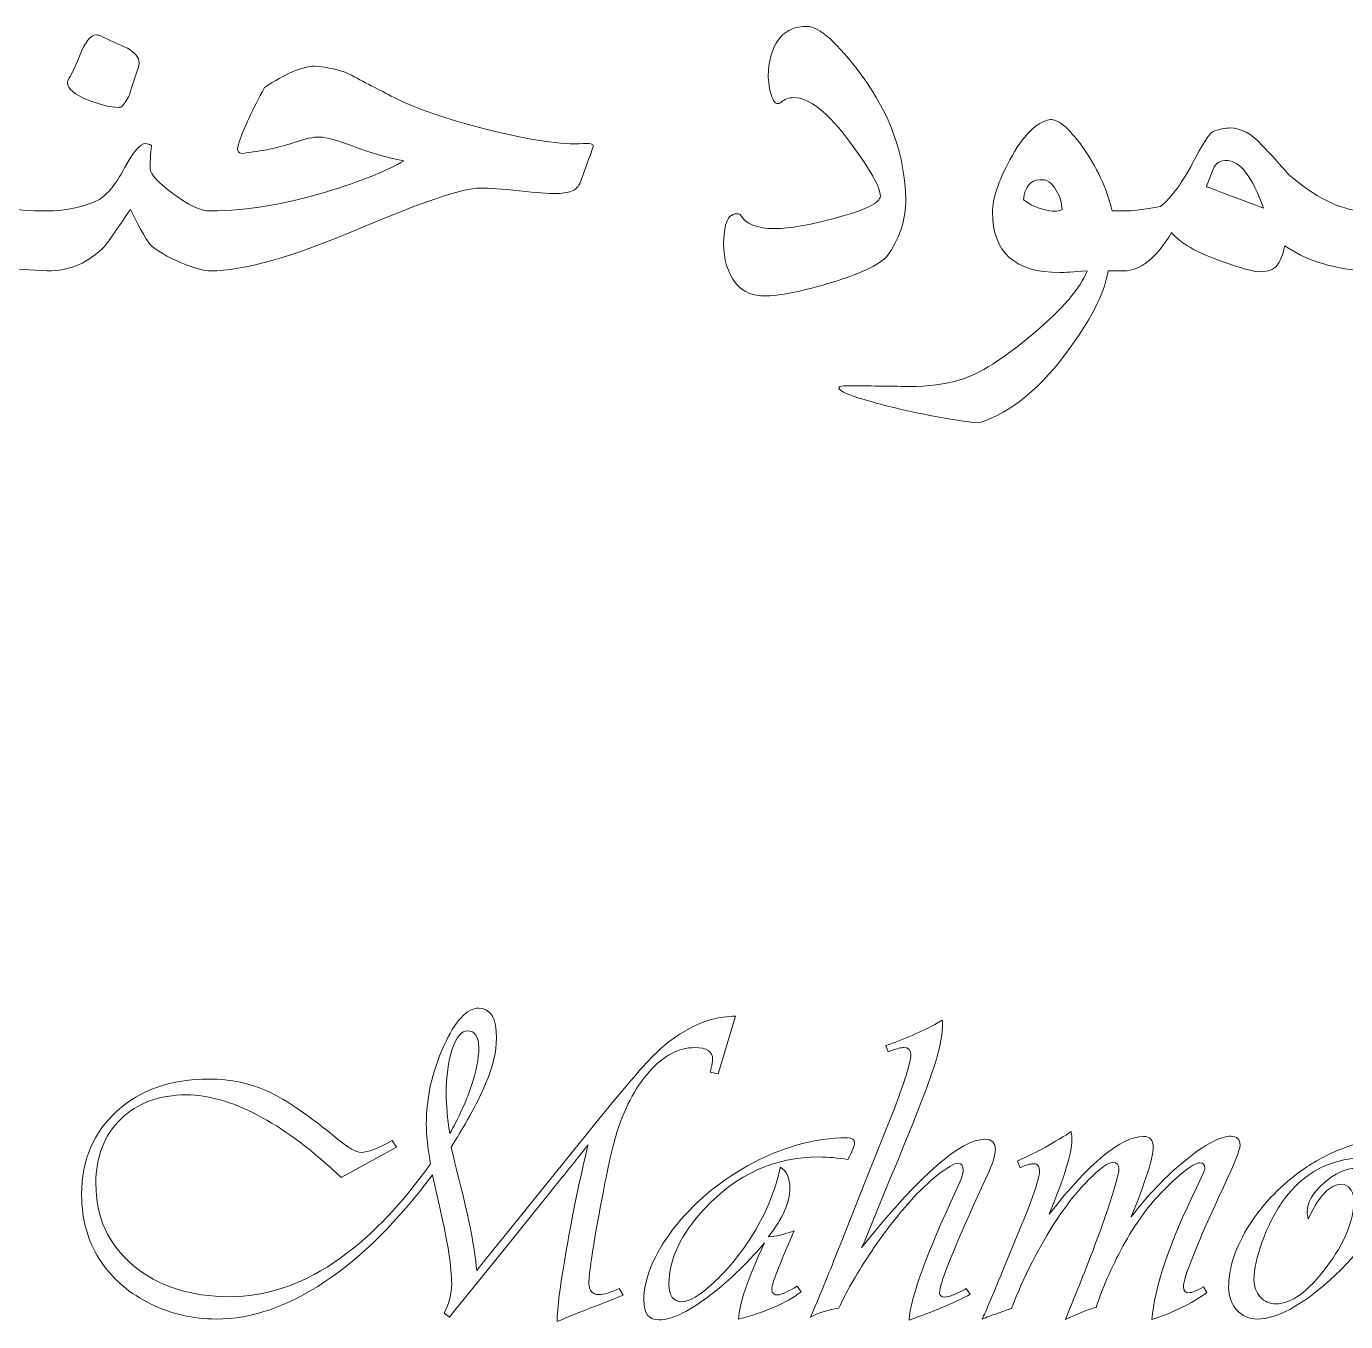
# Model space of a CAD drawing. Extents: x 752 to 1087, y 357 to 811.
# Drawn here: x 908.4194 to 908.6648, y 378.9398 to 379.1807 of the extents above; entities that cross this region are included whole.
import ezdxf

# ---------------------------------------------------------------- set-up
doc = ezdxf.new("R2010")
doc.units = 0
doc.header["$MEASUREMENT"] = 0
doc.layers.get('0').update_dxf_attribs({"linetype": 'CONTINUOUS', "lineweight": 30})
doc.layers.add('Dim', color=142, linetype='CONTINUOUS', lineweight=0)
doc.layers.add('UG-Khartosha', color=11, linetype='CONTINUOUS', lineweight=20)

# ---------------------------------------------------------------- blocks, each defined once
blk = doc.blocks.new('fghty')
at = {"layer": 'UG-Khartosha'}
for points, knots in [([(-277.2777, -80.8517), (-277.2741, -80.8436), (-277.2704, -80.8395), (-277.2666, -80.8395), (-277.2666, -80.8395), (-277.2653, -80.8395), (-277.264, -80.8398), (-277.2626, -80.8404)], [0.5833333, 0.5833333, 0.5833333, 0.5833333, 0.6666667, 0.6666667, 0.6666667, 0.6666667, 0.75, 0.75, 0.75, 0.75]), ([(-276.7414, -80.8663), (-276.739, -80.844), (-276.729, -80.8328), (-276.7115, -80.8328), (-276.7115, -80.8328), (-276.7019, -80.8328), (-276.6877, -80.8454), (-276.6688, -80.8709)], [0.8421053, 0.8421053, 0.8421053, 0.8421053, 0.8947368, 0.8947368, 0.8947368, 0.8947369, 0.9473684, 0.9473684, 0.9473684, 0.9473684]), ([(-277.2421, -80.8499), (-277.236, -80.8533), (-277.233, -80.8571), (-277.233, -80.8612), (-277.233, -80.8612), (-277.233, -80.8622), (-277.2332, -80.8633), (-277.2336, -80.8647)], [0.8333333, 0.8333333, 0.8333333, 0.8333333, 0.9166667, 0.9166667, 0.9166667, 0.9166667, 1, 1, 1, 1]), ([(-277.2726, -80.8904), (-277.2835, -80.886), (-277.289, -80.8815), (-277.289, -80.8769), (-277.289, -80.8769), (-277.289, -80.8755), (-277.2884, -80.874), (-277.2872, -80.8724)], [0.3333333, 0.3333333, 0.3333333, 0.3333333, 0.4166667, 0.4166667, 0.4166667, 0.4166667, 0.5, 0.5, 0.5, 0.5]), ([(-277.2468, -80.8955), (-277.2474, -80.8959), (-277.2483, -80.896), (-277.2494, -80.896), (-277.2494, -80.896), (-277.2554, -80.896), (-277.2631, -80.8941), (-277.2726, -80.8904)], [0.1666667, 0.1666667, 0.1666667, 0.1666667, 0.25, 0.25, 0.25, 0.25, 0.3333333, 0.3333333, 0.3333333, 0.3333333]), ([(-276.7321, -80.8924), (-276.7328, -80.893), (-276.7335, -80.8931), (-276.7341, -80.8931), (-276.7341, -80.8931), (-276.7366, -80.8931), (-276.7385, -80.89), (-276.7401, -80.8836)], [0.6842105, 0.6842105, 0.6842105, 0.6842105, 0.7368421, 0.7368421, 0.7368421, 0.7368421, 0.7894737, 0.7894737, 0.7894737, 0.7894737]), ([(-276.6776, -80.9234), (-276.6949, -80.9001), (-276.7096, -80.8884), (-276.7216, -80.8884), (-276.7216, -80.8884), (-276.7256, -80.8884), (-276.7291, -80.8897), (-276.7321, -80.8924)], [0.5789474, 0.5789474, 0.5789474, 0.5789474, 0.6315789, 0.6315789, 0.6315789, 0.631579, 0.6842105, 0.6842105, 0.6842105, 0.6842105]), ([(-276.3947, -80.915), (-276.3895, -80.9131), (-276.385, -80.9121), (-276.3809, -80.9121), (-276.3809, -80.9121), (-276.3724, -80.9121), (-276.3642, -80.9165), (-276.3563, -80.9252)], [0.6666667, 0.6666667, 0.6666667, 0.6666667, 0.7333333, 0.7333333, 0.7333333, 0.7333333, 0.8, 0.8, 0.8, 0.8]), ([(-277.2443, -80.9432), (-277.2376, -80.9306), (-277.2321, -80.9243), (-277.2279, -80.9243), (-277.2279, -80.9243), (-277.2266, -80.9243), (-277.2251, -80.9248), (-277.2234, -80.9257)], [0.5333333, 0.5333333, 0.5333333, 0.5333333, 0.6, 0.6, 0.6, 0.6, 0.6666667, 0.6666667, 0.6666667, 0.6666667]), ([(-276.6884, -80.9822), (-276.6655, -80.9762), (-276.6541, -80.9705), (-276.6541, -80.9653), (-276.6541, -80.9653), (-276.6541, -80.9585), (-276.6619, -80.9446), (-276.6776, -80.9234)], [0.4736842, 0.4736842, 0.4736842, 0.4736842, 0.5263158, 0.5263158, 0.5263158, 0.5263158, 0.5789474, 0.5789474, 0.5789474, 0.5789474]), ([(-276.4925, -81.0237), (-276.5033, -81.0245), (-276.5104, -81.0249), (-276.514, -81.0249), (-276.514, -81.0249), (-276.549, -81.0249), (-276.5665, -81.0093), (-276.5665, -80.9779), (-276.5665, -80.9779), (-276.5665, -80.9674), (-276.562, -80.9537), (-276.5529, -80.937)], [0.5555556, 0.5555556, 0.5555556, 0.5555556, 0.6111111, 0.6111111, 0.6111111, 0.6111111, 0.6666667, 0.6666667, 0.6666667, 0.6666667, 0.7222222, 0.7222222, 0.7222222, 0.7222222]), ([(-276.936, -80.9612), (-276.9494, -80.9597), (-276.9597, -80.959), (-276.9668, -80.959), (-276.9668, -80.959), (-276.9798, -80.959), (-277.0118, -80.9698), (-277.0627, -80.9914)], [0.16, 0.16, 0.16, 0.16, 0.2, 0.2, 0.2, 0.20000001, 0.24, 0.24, 0.24, 0.24]), ([(-276.8952, -80.9614), (-276.8985, -80.9627), (-276.9029, -80.9633), (-276.9084, -80.9633), (-276.9084, -80.9633), (-276.9133, -80.9633), (-276.9224, -80.9626), (-276.936, -80.9612)], [0.08, 0.08, 0.08, 0.08, 0.12, 0.12, 0.12, 0.12000001, 0.16, 0.16, 0.16, 0.16]), ([(-276.7751, -80.9879), (-276.7733, -80.982), (-276.7704, -80.9791), (-276.7663, -80.9791), (-276.7663, -80.9791), (-276.7653, -80.9791), (-276.7645, -80.9793), (-276.7635, -80.9797)], [0.2631579, 0.2631579, 0.2631579, 0.2631579, 0.3157895, 0.3157895, 0.3157895, 0.3157895, 0.3684211, 0.3684211, 0.3684211, 0.3684211]), ([(-276.7635, -80.9797), (-276.7595, -80.987), (-276.7505, -80.9907), (-276.7364, -80.9907), (-276.7364, -80.9907), (-276.725, -80.9907), (-276.709, -80.9879), (-276.6884, -80.9822)], [0.3684211, 0.3684211, 0.3684211, 0.3684211, 0.4210526, 0.4210526, 0.4210526, 0.4210526, 0.4736842, 0.4736842, 0.4736842, 0.4736842]), ([(-276.6925, -81.0328), (-276.7156, -81.0398), (-276.733, -81.0432), (-276.7451, -81.0432), (-276.7451, -81.0432), (-276.7581, -81.0432), (-276.7674, -81.0366), (-276.7728, -81.0232)], [0.1052632, 0.1052632, 0.1052632, 0.1052632, 0.1578947, 0.1578947, 0.1578947, 0.1578947, 0.2105263, 0.2105263, 0.2105263, 0.2105263]), ([(-276.3441, -81.0192), (-276.3467, -81.0226), (-276.3512, -81.0243), (-276.3576, -81.0243), (-276.3576, -81.0243), (-276.3625, -81.0243), (-276.3727, -81.0216), (-276.3879, -81.0161)], [0.1333333, 0.1333333, 0.1333333, 0.1333333, 0.2, 0.2, 0.2, 0.2, 0.2666667, 0.2666667, 0.2666667, 0.2666667]), ([(-276.6484, -81.1292), (-276.6739, -81.1227), (-276.6866, -81.1181), (-276.6866, -81.115), (-276.6866, -81.115), (-276.6866, -81.1139), (-276.6841, -81.1134), (-276.679, -81.1134)], [0.2222222, 0.2222222, 0.2222222, 0.2222222, 0.2777778, 0.2777778, 0.2777778, 0.2777778, 0.3333333, 0.3333333, 0.3333333, 0.3333333]), ([(-276.7673, -81.6056), (-276.7673, -81.6056), (-276.7808, -81.6505), (-276.7808, -81.6505), (-276.7808, -81.6505), (-276.7808, -81.6505), (-276.7871, -81.6494), (-276.7871, -81.6494), (-276.7871, -81.6494), (-276.7871, -81.6494), (-276.7863, -81.6462), (-276.7863, -81.6462), (-276.7863, -81.6462), (-276.7855, -81.6434), (-276.7851, -81.641), (-276.7851, -81.639), (-276.7851, -81.639), (-276.7851, -81.6331), (-276.7898, -81.6301), (-276.7993, -81.6301), (-276.7993, -81.6301), (-276.8117, -81.6301), (-276.8235, -81.6364), (-276.8347, -81.6491), (-276.8347, -81.6491), (-276.8459, -81.6617), (-276.8546, -81.6784), (-276.8607, -81.6993), (-276.8607, -81.6993), (-276.8642, -81.7112), (-276.8686, -81.7315), (-276.8738, -81.7602), (-276.8738, -81.7602), (-276.8791, -81.7889), (-276.8817, -81.8069), (-276.8817, -81.8142), (-276.8817, -81.8142), (-276.8817, -81.82), (-276.8791, -81.8229), (-276.8738, -81.8229), (-276.8738, -81.8229), (-276.8702, -81.8229), (-276.8649, -81.8213), (-276.858, -81.8181), (-276.858, -81.8181), (-276.858, -81.8181), (-276.8549, -81.8234), (-276.8549, -81.8234), (-276.8549, -81.8234), (-276.8599, -81.8254), (-276.8687, -81.8289), (-276.8812, -81.8336), (-276.8812, -81.8336), (-276.8907, -81.8373), (-276.8992, -81.8408), (-276.9065, -81.844), (-276.9065, -81.844), (-276.9065, -81.8338), (-276.904, -81.8148), (-276.8992, -81.7871), (-276.8992, -81.7871), (-276.8943, -81.7594), (-276.8888, -81.7324), (-276.8824, -81.7061), (-276.8824, -81.7061), (-276.8824, -81.7061), (-276.8885, -81.7138), (-276.8885, -81.7138), (-276.8885, -81.7138), (-276.8935, -81.7202), (-276.9013, -81.7298), (-276.9118, -81.7428), (-276.9118, -81.7428), (-276.9118, -81.7428), (-276.9489, -81.7891), (-276.9489, -81.7891), (-276.9489, -81.7891), (-276.9489, -81.7891), (-276.9869, -81.8359), (-276.9869, -81.8359), (-276.9869, -81.8359), (-276.9869, -81.8359), (-276.9906, -81.8406), (-276.9906, -81.8406), (-276.9906, -81.8406), (-276.9906, -81.8406), (-276.9948, -81.8375), (-276.9948, -81.8375), (-276.9948, -81.8375), (-276.9909, -81.8298), (-276.9889, -81.8221), (-276.9889, -81.8145), (-276.9889, -81.8145), (-276.9889, -81.8019), (-276.9919, -81.7825), (-276.9978, -81.7563), (-276.9978, -81.7563), (-276.9978, -81.7563), (-277.0031, -81.7333), (-277.0031, -81.7333), (-277.0031, -81.7333), (-277.0032, -81.733), (-277.0035, -81.7317), (-277.0039, -81.7295), (-277.0039, -81.7295), (-277.031, -81.7658), (-277.059, -81.7936), (-277.0881, -81.813), (-277.0881, -81.813), (-277.1171, -81.8323), (-277.1453, -81.842), (-277.1729, -81.842), (-277.1729, -81.842), (-277.1909, -81.842), (-277.2079, -81.8381), (-277.224, -81.8302), (-277.224, -81.8302), (-277.2401, -81.8223), (-277.2528, -81.8117), (-277.262, -81.7983), (-277.262, -81.7983), (-277.2726, -81.7831), (-277.2779, -81.7653), (-277.2779, -81.7447), (-277.2779, -81.7447), (-277.2779, -81.7179), (-277.2687, -81.6963), (-277.2503, -81.6797), (-277.2503, -81.6797), (-277.2319, -81.6631), (-277.208, -81.6547), (-277.1784, -81.6547), (-277.1784, -81.6547), (-277.1613, -81.6547), (-277.1458, -81.658), (-277.1319, -81.6645), (-277.1319, -81.6645), (-277.1181, -81.6709), (-277.1001, -81.6833), (-277.078, -81.7015), (-277.078, -81.7015), (-277.0697, -81.7084), (-277.0635, -81.7119), (-277.0594, -81.7119), (-277.0594, -81.7119), (-277.0545, -81.7119), (-277.0465, -81.7088), (-277.0355, -81.7027), (-277.0355, -81.7027), (-277.0355, -81.7027), (-277.0321, -81.7078), (-277.0321, -81.7078), (-277.0321, -81.7078), (-277.0321, -81.7078), (-277.0752, -81.7315), (-277.0752, -81.7315), (-277.0752, -81.7315), (-277.0752, -81.7315), (-277.0797, -81.7274), (-277.0797, -81.7274), (-277.0797, -81.7274), (-277.1004, -81.708), (-277.1208, -81.6931), (-277.1408, -81.6826), (-277.1408, -81.6826), (-277.1608, -81.6722), (-277.1792, -81.667), (-277.196, -81.667), (-277.196, -81.667), (-277.2173, -81.667), (-277.2345, -81.6733), (-277.2474, -81.686), (-277.2474, -81.686), (-277.2603, -81.6986), (-277.2668, -81.7154), (-277.2668, -81.7363), (-277.2668, -81.7363), (-277.2668, -81.7625), (-277.2571, -81.7837), (-277.2377, -81.8001), (-277.2377, -81.8001), (-277.2183, -81.8164), (-277.193, -81.8246), (-277.162, -81.8246), (-277.162, -81.8246), (-277.1347, -81.8246), (-277.1078, -81.8158), (-277.0813, -81.7982), (-277.0813, -81.7982), (-277.0549, -81.7806), (-277.0296, -81.7548), (-277.0054, -81.7208), (-277.0054, -81.7208), (-277.0076, -81.7085), (-277.0087, -81.6982), (-277.0087, -81.6899), (-277.0087, -81.6899), (-277.0087, -81.6693), (-277.0042, -81.649), (-276.9952, -81.6292), (-276.9952, -81.6292), (-276.9862, -81.6092), (-276.9771, -81.5993), (-276.9677, -81.5993), (-276.9677, -81.5993), (-276.9585, -81.5993), (-276.9539, -81.6071), (-276.9539, -81.6228), (-276.9539, -81.6228), (-276.9539, -81.6329), (-276.9566, -81.6446), (-276.9621, -81.6577), (-276.9621, -81.6577), (-276.9675, -81.6709), (-276.9766, -81.6875), (-276.9892, -81.7078), (-276.9892, -81.7078), (-276.988, -81.7139), (-276.9855, -81.7242), (-276.9817, -81.7389), (-276.9817, -81.7389), (-276.9752, -81.7643), (-276.9711, -81.786), (-276.9693, -81.8041), (-276.9693, -81.8041), (-276.9665, -81.8006), (-276.9647, -81.7982), (-276.9638, -81.7971), (-276.9638, -81.7971), (-276.9638, -81.7971), (-276.9525, -81.7832), (-276.9525, -81.7832), (-276.9525, -81.7832), (-276.9525, -81.7832), (-276.8728, -81.6846), (-276.8728, -81.6846), (-276.8728, -81.6846), (-276.8539, -81.6613), (-276.8403, -81.6454), (-276.8319, -81.6369), (-276.8319, -81.6369), (-276.8236, -81.6285), (-276.8146, -81.6215), (-276.805, -81.6162), (-276.805, -81.6162), (-276.7924, -81.6091), (-276.7799, -81.6056), (-276.7673, -81.6056)], [0, 0, 0, 0, 0.016129, 0.016129, 0.016129, 0.016129, 0.032258, 0.032258, 0.032258, 0.032258, 0.048387, 0.048387, 0.048387, 0.048387, 0.064516, 0.064516, 0.064516, 0.064516, 0.080645, 0.080645, 0.080645, 0.080645, 0.096774, 0.096774, 0.096774, 0.096774, 0.112903, 0.112903, 0.112903, 0.112903, 0.129032, 0.129032, 0.129032, 0.129032, 0.145161, 0.145161, 0.145161, 0.145161, 0.16129, 0.16129, 0.16129, 0.16129, 0.177419, 0.177419, 0.177419, 0.177419, 0.193548, 0.193548, 0.193548, 0.193548, 0.209677, 0.209677, 0.209677, 0.209677, 0.225806, 0.225806, 0.225806, 0.225806, 0.241935, 0.241935, 0.241935, 0.241935, 0.258065, 0.258065, 0.258065, 0.258065, 0.274194, 0.274194, 0.274194, 0.274194, 0.290323, 0.290323, 0.290323, 0.290323, 0.306452, 0.306452, 0.306452, 0.306452, 0.322581, 0.322581, 0.322581, 0.322581, 0.33871, 0.33871, 0.33871, 0.33871, 0.354839, 0.354839, 0.354839, 0.354839, 0.370968, 0.370968, 0.370968, 0.370968, 0.387097, 0.387097, 0.387097, 0.387097, 0.403226, 0.403226, 0.403226, 0.403226, 0.419355, 0.419355, 0.419355, 0.419355, 0.435484, 0.435484, 0.435484, 0.435484, 0.451613, 0.451613, 0.451613, 0.451613, 0.467742, 0.467742, 0.467742, 0.467742, 0.483871, 0.483871, 0.483871, 0.483871, 0.5, 0.5, 0.5, 0.5, 0.516129, 0.516129, 0.516129, 0.516129, 0.532258, 0.532258, 0.532258, 0.532258, 0.548387, 0.548387, 0.548387, 0.548387, 0.564516, 0.564516, 0.564516, 0.564516, 0.580645, 0.580645, 0.580645, 0.580645, 0.596774, 0.596774, 0.596774, 0.596774, 0.612903, 0.612903, 0.612903, 0.612903, 0.629032, 0.629032, 0.629032, 0.629032, 0.645161, 0.645161, 0.645161, 0.645161, 0.66129, 0.66129, 0.66129, 0.66129, 0.677419, 0.677419, 0.677419, 0.677419, 0.693548, 0.693548, 0.693548, 0.693548, 0.709677, 0.709677, 0.709677, 0.709677, 0.725806, 0.725806, 0.725806, 0.725806, 0.741935, 0.741935, 0.741935, 0.741935, 0.758065, 0.758065, 0.758065, 0.758065, 0.774194, 0.774194, 0.774194, 0.774194, 0.790323, 0.790323, 0.790323, 0.790323, 0.806452, 0.806452, 0.806452, 0.806452, 0.822581, 0.822581, 0.822581, 0.822581, 0.83871, 0.83871, 0.83871, 0.83871, 0.854839, 0.854839, 0.854839, 0.854839, 0.870968, 0.870968, 0.870968, 0.870968, 0.887097, 0.887097, 0.887097, 0.887097, 0.903226, 0.903226, 0.903226, 0.903226, 0.919355, 0.919355, 0.919355, 0.919355, 0.935484, 0.935484, 0.935484, 0.935484, 0.951613, 0.951613, 0.951613, 0.951613, 0.967742, 0.967742, 0.967742, 0.967742, 0.983871, 0.983871, 0.983871, 0.983871, 1, 1, 1, 1]), ([(-276.5871, -81.8183), (-276.5871, -81.8183), (-276.584, -81.8227), (-276.584, -81.8227), (-276.584, -81.8227), (-276.5952, -81.8288), (-276.6096, -81.8349), (-276.6274, -81.8413), (-276.6274, -81.8413), (-276.6274, -81.8413), (-276.6317, -81.8428), (-276.6317, -81.8428), (-276.6317, -81.8428), (-276.6304, -81.8251), (-276.6181, -81.7913), (-276.5948, -81.7414), (-276.5948, -81.7414), (-276.5912, -81.7337), (-276.5894, -81.7285), (-276.5894, -81.7257), (-276.5894, -81.7257), (-276.5894, -81.7222), (-276.5906, -81.7204), (-276.5933, -81.7204), (-276.5933, -81.7204), (-276.5962, -81.7204), (-276.6015, -81.7234), (-276.609, -81.7293), (-276.609, -81.7293), (-276.6165, -81.7352), (-276.6238, -81.7422), (-276.6308, -81.7502), (-276.6308, -81.7502), (-276.6415, -81.762), (-276.6522, -81.7759), (-276.6628, -81.7919), (-276.6628, -81.7919), (-276.6734, -81.8079), (-276.6813, -81.8218), (-276.6864, -81.8336), (-276.6864, -81.8336), (-276.6944, -81.8346), (-276.7018, -81.8369), (-276.7086, -81.8405), (-276.7086, -81.8405), (-276.7086, -81.8405), (-276.7067, -81.836), (-276.7067, -81.836), (-276.7067, -81.836), (-276.699, -81.8179), (-276.6918, -81.8004), (-276.6853, -81.7836), (-276.6853, -81.7836), (-276.6853, -81.7836), (-276.6653, -81.7327), (-276.6653, -81.7327), (-276.6653, -81.7327), (-276.6653, -81.7327), (-276.6449, -81.6821), (-276.6449, -81.6821), (-276.6449, -81.6821), (-276.6352, -81.6571), (-276.6303, -81.6417), (-276.6303, -81.636), (-276.6303, -81.636), (-276.6303, -81.6319), (-276.6321, -81.63), (-276.6358, -81.63), (-276.6358, -81.63), (-276.6375, -81.63), (-276.6408, -81.6308), (-276.6458, -81.6325), (-276.6458, -81.6325), (-276.6458, -81.6325), (-276.648, -81.6334), (-276.648, -81.6334), (-276.648, -81.6334), (-276.648, -81.6334), (-276.6497, -81.6285), (-276.6497, -81.6285), (-276.6497, -81.6285), (-276.6362, -81.6239), (-276.6226, -81.618), (-276.6089, -81.6106), (-276.6089, -81.6106), (-276.6089, -81.6106), (-276.6057, -81.6086), (-276.6057, -81.6086), (-276.6057, -81.6086), (-276.6056, -81.6108), (-276.6056, -81.6124), (-276.6056, -81.6134), (-276.6056, -81.6134), (-276.6056, -81.6219), (-276.6084, -81.6343), (-276.6141, -81.6507), (-276.6141, -81.6507), (-276.6198, -81.6672), (-276.6311, -81.6959), (-276.6482, -81.7368), (-276.6482, -81.7368), (-276.6482, -81.7368), (-276.6666, -81.7814), (-276.6666, -81.7814), (-276.6666, -81.7814), (-276.6666, -81.7814), (-276.6687, -81.7862), (-276.6687, -81.7862), (-276.6687, -81.7862), (-276.6687, -81.7862), (-276.6658, -81.7826), (-276.6658, -81.7826), (-276.6658, -81.7826), (-276.6222, -81.7287), (-276.5911, -81.7017), (-276.5725, -81.7017), (-276.5725, -81.7017), (-276.567, -81.7017), (-276.5642, -81.7044), (-276.5642, -81.7099), (-276.5642, -81.7099), (-276.5642, -81.7139), (-276.5663, -81.7203), (-276.5704, -81.7294), (-276.5704, -81.7294), (-276.5704, -81.7294), (-276.581, -81.7527), (-276.581, -81.7527), (-276.581, -81.7527), (-276.5989, -81.7921), (-276.6078, -81.8149), (-276.6078, -81.8212), (-276.6078, -81.8212), (-276.6078, -81.8237), (-276.6065, -81.8249), (-276.6039, -81.8249), (-276.6039, -81.8249), (-276.6008, -81.8249), (-276.5957, -81.823), (-276.5887, -81.8191), (-276.5887, -81.8191), (-276.5887, -81.8191), (-276.5871, -81.8183), (-276.5871, -81.8183)], [0, 0, 0, 0, 0.027778, 0.027778, 0.027778, 0.027778, 0.055556, 0.055556, 0.055556, 0.055556, 0.083333, 0.083333, 0.083333, 0.083333, 0.111111, 0.111111, 0.111111, 0.111111, 0.138889, 0.138889, 0.138889, 0.138889, 0.166667, 0.166667, 0.166667, 0.166667, 0.194444, 0.194444, 0.194444, 0.194444, 0.222222, 0.222222, 0.222222, 0.222222, 0.25, 0.25, 0.25, 0.25, 0.277778, 0.277778, 0.277778, 0.277778, 0.305556, 0.305556, 0.305556, 0.305556, 0.333333, 0.333333, 0.333333, 0.333333, 0.361111, 0.361111, 0.361111, 0.361111, 0.388889, 0.388889, 0.388889, 0.388889, 0.416667, 0.416667, 0.416667, 0.416667, 0.444444, 0.444444, 0.444444, 0.444444, 0.472222, 0.472222, 0.472222, 0.472222, 0.5, 0.5, 0.5, 0.5, 0.527778, 0.527778, 0.527778, 0.527778, 0.555556, 0.555556, 0.555556, 0.555556, 0.583333, 0.583333, 0.583333, 0.583333, 0.611111, 0.611111, 0.611111, 0.611111, 0.638889, 0.638889, 0.638889, 0.638889, 0.666667, 0.666667, 0.666667, 0.666667, 0.694444, 0.694444, 0.694444, 0.694444, 0.722222, 0.722222, 0.722222, 0.722222, 0.75, 0.75, 0.75, 0.75, 0.777778, 0.777778, 0.777778, 0.777778, 0.805556, 0.805556, 0.805556, 0.805556, 0.833333, 0.833333, 0.833333, 0.833333, 0.861111, 0.861111, 0.861111, 0.861111, 0.888889, 0.888889, 0.888889, 0.888889, 0.916667, 0.916667, 0.916667, 0.916667, 0.944444, 0.944444, 0.944444, 0.944444, 0.972222, 0.972222, 0.972222, 0.972222, 1, 1, 1, 1]), ([(-276.9904, -81.6972), (-276.9836, -81.6854), (-276.9781, -81.6733), (-276.9739, -81.6611), (-276.9739, -81.6611), (-276.9698, -81.6488), (-276.9677, -81.6385), (-276.9677, -81.6302), (-276.9677, -81.6302), (-276.9677, -81.6214), (-276.9707, -81.617), (-276.9767, -81.617), (-276.9767, -81.617), (-276.9813, -81.617), (-276.9852, -81.6218), (-276.9884, -81.6314), (-276.9884, -81.6314), (-276.9916, -81.641), (-276.9932, -81.6526), (-276.9932, -81.6661), (-276.9932, -81.6661), (-276.9932, -81.6749), (-276.9922, -81.6853), (-276.9904, -81.6972)], [0, 0, 0, 0, 0.166667, 0.166667, 0.166667, 0.166667, 0.333333, 0.333333, 0.333333, 0.333333, 0.5, 0.5, 0.5, 0.5, 0.666667, 0.666667, 0.666667, 0.666667, 0.833333, 0.833333, 0.833333, 0.833333, 1, 1, 1, 1]), ([(-276.719, -81.8164), (-276.719, -81.8164), (-276.716, -81.8208), (-276.716, -81.8208), (-276.716, -81.8208), (-276.7279, -81.8298), (-276.7442, -81.8368), (-276.7649, -81.842), (-276.7649, -81.842), (-276.7644, -81.8305), (-276.7576, -81.8107), (-276.7446, -81.7826), (-276.7446, -81.7826), (-276.7593, -81.7999), (-276.7744, -81.8142), (-276.7899, -81.8256), (-276.7899, -81.8256), (-276.8054, -81.837), (-276.8178, -81.8427), (-276.8269, -81.8427), (-276.8269, -81.8427), (-276.8349, -81.8427), (-276.8388, -81.8376), (-276.8388, -81.8275), (-276.8388, -81.8275), (-276.8388, -81.8103), (-276.8311, -81.7917), (-276.8158, -81.7717), (-276.8158, -81.7717), (-276.8004, -81.7518), (-276.7811, -81.7354), (-276.7579, -81.7225), (-276.7579, -81.7225), (-276.7317, -81.7078), (-276.7057, -81.7005), (-276.6798, -81.7005), (-276.6798, -81.7005), (-276.6761, -81.7005), (-276.6743, -81.7018), (-276.6743, -81.7045), (-276.6743, -81.7045), (-276.6743, -81.7068), (-276.676, -81.7112), (-276.6794, -81.7175), (-276.6794, -81.7175), (-276.6872, -81.7162), (-276.6947, -81.7155), (-276.702, -81.7155), (-276.702, -81.7155), (-276.7366, -81.7155), (-276.7665, -81.729), (-276.7915, -81.756), (-276.7915, -81.756), (-276.81, -81.7757), (-276.8192, -81.7954), (-276.8192, -81.8149), (-276.8192, -81.8149), (-276.8192, -81.824), (-276.8158, -81.8285), (-276.8091, -81.8285), (-276.8091, -81.8285), (-276.8035, -81.8285), (-276.7952, -81.8236), (-276.7845, -81.8138), (-276.7845, -81.8138), (-276.7739, -81.8039), (-276.7643, -81.7925), (-276.7559, -81.7795), (-276.7559, -81.7795), (-276.7443, -81.7615), (-276.7364, -81.7429), (-276.7322, -81.7235), (-276.7322, -81.7235), (-276.7273, -81.7264), (-276.7248, -81.7319), (-276.7248, -81.7399), (-276.7248, -81.7399), (-276.7248, -81.7509), (-276.7304, -81.7636), (-276.7416, -81.7779), (-276.7416, -81.7779), (-276.7361, -81.7775), (-276.7294, -81.7759), (-276.7213, -81.7732), (-276.7213, -81.7732), (-276.7213, -81.7732), (-276.7226, -81.7761), (-276.7226, -81.7761), (-276.7226, -81.7761), (-276.7334, -81.8003), (-276.7388, -81.8145), (-276.7388, -81.8186), (-276.7388, -81.8186), (-276.7388, -81.8219), (-276.7373, -81.8234), (-276.7342, -81.8232), (-276.7342, -81.8232), (-276.7314, -81.823), (-276.7263, -81.8207), (-276.719, -81.8164)], [0, 0, 0, 0, 0.04, 0.04, 0.04, 0.04, 0.08, 0.08, 0.08, 0.08, 0.12, 0.12, 0.12, 0.12, 0.16, 0.16, 0.16, 0.16, 0.2, 0.2, 0.2, 0.2, 0.24, 0.24, 0.24, 0.24, 0.28, 0.28, 0.28, 0.28, 0.32, 0.32, 0.32, 0.32, 0.36, 0.36, 0.36, 0.36, 0.4, 0.4, 0.4, 0.4, 0.44, 0.44, 0.44, 0.44, 0.48, 0.48, 0.48, 0.48, 0.52, 0.52, 0.52, 0.52, 0.56, 0.56, 0.56, 0.56, 0.6, 0.6, 0.6, 0.6, 0.64, 0.64, 0.64, 0.64, 0.68, 0.68, 0.68, 0.68, 0.72, 0.72, 0.72, 0.72, 0.76, 0.76, 0.76, 0.76, 0.8, 0.8, 0.8, 0.8, 0.84, 0.84, 0.84, 0.84, 0.88, 0.88, 0.88, 0.88, 0.92, 0.92, 0.92, 0.92, 0.96, 0.96, 0.96, 0.96, 1, 1, 1, 1]), ([(-276.4017, -81.8169), (-276.4017, -81.8169), (-276.399, -81.8214), (-276.399, -81.8214), (-276.399, -81.8214), (-276.4111, -81.83), (-276.4254, -81.837), (-276.442, -81.8425), (-276.442, -81.8425), (-276.4402, -81.8177), (-276.4285, -81.7832), (-276.407, -81.739), (-276.407, -81.739), (-276.407, -81.739), (-276.4021, -81.7285), (-276.4021, -81.7285), (-276.4021, -81.7285), (-276.4012, -81.7267), (-276.4007, -81.7253), (-276.4007, -81.7242), (-276.4007, -81.7242), (-276.4007, -81.7214), (-276.4019, -81.7201), (-276.4043, -81.7201), (-276.4043, -81.7201), (-276.4092, -81.7201), (-276.4188, -81.7274), (-276.4333, -81.7419), (-276.4333, -81.7419), (-276.4438, -81.7524), (-276.4537, -81.7658), (-276.4629, -81.7821), (-276.4629, -81.7821), (-276.4722, -81.7983), (-276.4797, -81.8153), (-276.4855, -81.8329), (-276.4855, -81.8329), (-276.4922, -81.8346), (-276.5003, -81.8378), (-276.5096, -81.8425), (-276.5096, -81.8425), (-276.5096, -81.8425), (-276.5077, -81.8377), (-276.5077, -81.8377), (-276.5077, -81.8377), (-276.5077, -81.8377), (-276.4975, -81.8126), (-276.4975, -81.8126), (-276.4975, -81.8126), (-276.49, -81.7941), (-276.4831, -81.7758), (-276.477, -81.7577), (-276.477, -81.7577), (-276.4709, -81.7396), (-276.4678, -81.7286), (-276.4678, -81.7248), (-276.4678, -81.7248), (-276.4678, -81.7214), (-276.4693, -81.7198), (-276.4724, -81.7198), (-276.4724, -81.7198), (-276.4763, -81.7198), (-276.4827, -81.7244), (-276.4917, -81.7336), (-276.4917, -81.7336), (-276.5007, -81.7427), (-276.509, -81.7532), (-276.5168, -81.765), (-276.5168, -81.765), (-276.5302, -81.7858), (-276.5419, -81.8086), (-276.5518, -81.8338), (-276.5518, -81.8338), (-276.5532, -81.8342), (-276.5541, -81.8345), (-276.5543, -81.8346), (-276.5543, -81.8346), (-276.5543, -81.8346), (-276.5634, -81.8379), (-276.5634, -81.8379), (-276.5634, -81.8379), (-276.567, -81.8391), (-276.5708, -81.8406), (-276.5746, -81.8421), (-276.5746, -81.8421), (-276.5719, -81.8364), (-276.5666, -81.8239), (-276.5586, -81.8046), (-276.5586, -81.8046), (-276.5586, -81.8046), (-276.5453, -81.7725), (-276.5453, -81.7725), (-276.5453, -81.7725), (-276.5353, -81.7482), (-276.5301, -81.733), (-276.5298, -81.7269), (-276.5298, -81.7269), (-276.5295, -81.7228), (-276.5312, -81.7208), (-276.5347, -81.7208), (-276.5347, -81.7208), (-276.537, -81.7208), (-276.5404, -81.7218), (-276.5449, -81.7239), (-276.5449, -81.7239), (-276.5449, -81.7239), (-276.547, -81.7184), (-276.547, -81.7184), (-276.547, -81.7184), (-276.5371, -81.7145), (-276.5243, -81.7077), (-276.5087, -81.6981), (-276.5087, -81.6981), (-276.5087, -81.6981), (-276.505, -81.6957), (-276.505, -81.6957), (-276.505, -81.6957), (-276.5046, -81.6983), (-276.5045, -81.7005), (-276.5045, -81.7023), (-276.5045, -81.7023), (-276.5045, -81.712), (-276.5104, -81.7313), (-276.5222, -81.7601), (-276.5222, -81.7601), (-276.4906, -81.7197), (-276.4661, -81.6995), (-276.4487, -81.6995), (-276.4487, -81.6995), (-276.4435, -81.6995), (-276.441, -81.7022), (-276.441, -81.7077), (-276.441, -81.7077), (-276.441, -81.7158), (-276.4467, -81.7341), (-276.4582, -81.7623), (-276.4582, -81.7623), (-276.4451, -81.7451), (-276.4309, -81.7303), (-276.4156, -81.7179), (-276.4156, -81.7179), (-276.4003, -81.7055), (-276.3886, -81.6993), (-276.3804, -81.6993), (-276.3804, -81.6993), (-276.3756, -81.6993), (-276.3732, -81.7017), (-276.3732, -81.7065), (-276.3732, -81.7065), (-276.3732, -81.7098), (-276.3775, -81.7206), (-276.3862, -81.7391), (-276.3862, -81.7391), (-276.407, -81.7838), (-276.4174, -81.8098), (-276.4174, -81.8169), (-276.4174, -81.8169), (-276.4174, -81.82), (-276.416, -81.8215), (-276.413, -81.8215), (-276.413, -81.8215), (-276.4108, -81.8215), (-276.4071, -81.82), (-276.4017, -81.8169)], [0, 0, 0, 0, 0.02439, 0.02439, 0.02439, 0.02439, 0.04878, 0.04878, 0.04878, 0.04878, 0.073171, 0.073171, 0.073171, 0.073171, 0.097561, 0.097561, 0.097561, 0.097561, 0.121951, 0.121951, 0.121951, 0.121951, 0.146341, 0.146341, 0.146341, 0.146341, 0.170732, 0.170732, 0.170732, 0.170732, 0.195122, 0.195122, 0.195122, 0.195122, 0.219512, 0.219512, 0.219512, 0.219512, 0.243902, 0.243902, 0.243902, 0.243902, 0.268293, 0.268293, 0.268293, 0.268293, 0.292683, 0.292683, 0.292683, 0.292683, 0.317073, 0.317073, 0.317073, 0.317073, 0.341463, 0.341463, 0.341463, 0.341463, 0.365854, 0.365854, 0.365854, 0.365854, 0.390244, 0.390244, 0.390244, 0.390244, 0.414634, 0.414634, 0.414634, 0.414634, 0.439024, 0.439024, 0.439024, 0.439024, 0.463415, 0.463415, 0.463415, 0.463415, 0.487805, 0.487805, 0.487805, 0.487805, 0.512195, 0.512195, 0.512195, 0.512195, 0.536585, 0.536585, 0.536585, 0.536585, 0.560976, 0.560976, 0.560976, 0.560976, 0.585366, 0.585366, 0.585366, 0.585366, 0.609756, 0.609756, 0.609756, 0.609756, 0.634146, 0.634146, 0.634146, 0.634146, 0.658537, 0.658537, 0.658537, 0.658537, 0.682927, 0.682927, 0.682927, 0.682927, 0.707317, 0.707317, 0.707317, 0.707317, 0.731707, 0.731707, 0.731707, 0.731707, 0.756098, 0.756098, 0.756098, 0.756098, 0.780488, 0.780488, 0.780488, 0.780488, 0.804878, 0.804878, 0.804878, 0.804878, 0.829268, 0.829268, 0.829268, 0.829268, 0.853659, 0.853659, 0.853659, 0.853659, 0.878049, 0.878049, 0.878049, 0.878049, 0.902439, 0.902439, 0.902439, 0.902439, 0.926829, 0.926829, 0.926829, 0.926829, 0.95122, 0.95122, 0.95122, 0.95122, 0.97561, 0.97561, 0.97561, 0.97561, 1, 1, 1, 1]), ([(-276.2561, -81.7165), (-276.2622, -81.716), (-276.2672, -81.7157), (-276.2711, -81.7157), (-276.2711, -81.7157), (-276.301, -81.7157), (-276.324, -81.7271), (-276.3399, -81.7502), (-276.3399, -81.7502), (-276.3462, -81.7592), (-276.3515, -81.7697), (-276.3558, -81.7814), (-276.3558, -81.7814), (-276.3601, -81.7933), (-276.3623, -81.8031), (-276.3623, -81.8111), (-276.3623, -81.8111), (-276.3623, -81.8167), (-276.3606, -81.8212), (-276.3574, -81.8248), (-276.3574, -81.8248), (-276.3542, -81.8284), (-276.35, -81.8302), (-276.345, -81.8302), (-276.345, -81.8302), (-276.3332, -81.8302), (-276.3201, -81.8207), (-276.3058, -81.8017), (-276.3058, -81.8017), (-276.2915, -81.7827), (-276.2843, -81.7652), (-276.2843, -81.7495), (-276.2843, -81.7495), (-276.2843, -81.7459), (-276.2852, -81.7429), (-276.2871, -81.7405), (-276.2871, -81.7405), (-276.289, -81.738), (-276.2912, -81.7368), (-276.2939, -81.7368), (-276.2939, -81.7368), (-276.3029, -81.7368), (-276.3116, -81.7459), (-276.32, -81.7641), (-276.32, -81.7641), (-276.3205, -81.7619), (-276.3208, -81.7599), (-276.3208, -81.7581), (-276.3208, -81.7581), (-276.3208, -81.7511), (-276.3165, -81.7437), (-276.3077, -81.7359), (-276.3077, -81.7359), (-276.2989, -81.7282), (-276.2906, -81.7244), (-276.2827, -81.7244), (-276.2827, -81.7244), (-276.2776, -81.7244), (-276.2731, -81.7265), (-276.2695, -81.7308), (-276.2695, -81.7308), (-276.2658, -81.735), (-276.264, -81.7403), (-276.264, -81.7464), (-276.264, -81.7464), (-276.264, -81.767), (-276.2771, -81.7888), (-276.3034, -81.8119), (-276.3034, -81.8119), (-276.3259, -81.832), (-276.3447, -81.842), (-276.3595, -81.842), (-276.3595, -81.842), (-276.366, -81.842), (-276.3714, -81.8396), (-276.3757, -81.835), (-276.3757, -81.835), (-276.3799, -81.8303), (-276.3821, -81.8244), (-276.3821, -81.8174), (-276.3821, -81.8174), (-276.3821, -81.8018), (-276.3766, -81.7855), (-276.3658, -81.7685), (-276.3658, -81.7685), (-276.3549, -81.7515), (-276.3406, -81.7368), (-276.3228, -81.7245), (-276.3228, -81.7245), (-276.3131, -81.7178), (-276.3024, -81.7123), (-276.2908, -81.708), (-276.2908, -81.708), (-276.2793, -81.7037), (-276.2695, -81.7015), (-276.2614, -81.7015), (-276.2614, -81.7015), (-276.2564, -81.7015), (-276.2539, -81.7037), (-276.2539, -81.7082), (-276.2539, -81.7082), (-276.2539, -81.7098), (-276.2547, -81.7126), (-276.2561, -81.7165)], [0, 0, 0, 0, 0.038462, 0.038462, 0.038462, 0.038462, 0.076923, 0.076923, 0.076923, 0.076923, 0.115385, 0.115385, 0.115385, 0.115385, 0.153846, 0.153846, 0.153846, 0.153846, 0.192308, 0.192308, 0.192308, 0.192308, 0.230769, 0.230769, 0.230769, 0.230769, 0.269231, 0.269231, 0.269231, 0.269231, 0.307692, 0.307692, 0.307692, 0.307692, 0.346154, 0.346154, 0.346154, 0.346154, 0.384615, 0.384615, 0.384615, 0.384615, 0.423077, 0.423077, 0.423077, 0.423077, 0.461538, 0.461538, 0.461538, 0.461538, 0.5, 0.5, 0.5, 0.5, 0.538462, 0.538462, 0.538462, 0.538462, 0.576923, 0.576923, 0.576923, 0.576923, 0.615385, 0.615385, 0.615385, 0.615385, 0.653846, 0.653846, 0.653846, 0.653846, 0.692308, 0.692308, 0.692308, 0.692308, 0.730769, 0.730769, 0.730769, 0.730769, 0.769231, 0.769231, 0.769231, 0.769231, 0.807692, 0.807692, 0.807692, 0.807692, 0.846154, 0.846154, 0.846154, 0.846154, 0.884615, 0.884615, 0.884615, 0.884615, 0.923077, 0.923077, 0.923077, 0.923077, 0.961538, 0.961538, 0.961538, 0.961538, 1, 1, 1, 1])]:
    blk.add_open_spline(points, degree=3, knots=knots, dxfattribs=at)
for points in [[(-277.2626, -80.8404), (-277.2559, -80.8436), (-277.249, -80.8468), (-277.2421, -80.8499)], [(-277.2872, -80.8724), (-277.2862, -80.8709), (-277.2829, -80.8639), (-277.2777, -80.8517)], [(-277.2336, -80.8647), (-277.2376, -80.8769), (-277.2399, -80.8841), (-277.2406, -80.8861)], [(-277.135, -80.8805), (-277.119, -80.8697), (-277.106, -80.8642), (-277.096, -80.8638)], [(-277.096, -80.8638), (-277.0853, -80.8648), (-277.0764, -80.8667), (-277.0694, -80.8697)], [(-277.0694, -80.8697), (-277.0576, -80.876), (-277.0457, -80.8822), (-277.0339, -80.8884)], [(-276.7401, -80.8836), (-276.7415, -80.8771), (-276.742, -80.8714), (-276.7414, -80.8663)], [(-276.6688, -80.8709), (-276.6462, -80.9015), (-276.6347, -80.934), (-276.6343, -80.9681)], [(-277.1548, -80.9229), (-277.1512, -80.912), (-277.1446, -80.8978), (-277.135, -80.8805)], [(-277.2406, -80.8861), (-277.2425, -80.8904), (-277.2446, -80.8935), (-277.2468, -80.8955)], [(-277.0339, -80.8884), (-277.0178, -80.8967), (-276.9936, -80.905), (-276.9612, -80.9132)], [(-276.5529, -80.937), (-276.5428, -80.9179), (-276.5323, -80.9075), (-276.5216, -80.9056)], [(-276.5216, -80.9056), (-276.5158, -80.9047), (-276.5074, -80.9117), (-276.4964, -80.9265)], [(-277.092, -80.9192), (-277.0967, -80.919), (-277.1036, -80.9205), (-277.1126, -80.9237)], [(-277.0671, -80.9259), (-277.0783, -80.9216), (-277.0866, -80.9194), (-277.092, -80.9192)], [(-276.9612, -80.9132), (-276.9273, -80.9217), (-276.9023, -80.9254), (-276.8863, -80.9243)], [(-276.4102, -80.9395), (-276.4027, -80.9251), (-276.3974, -80.9169), (-276.3947, -80.915)], [(-277.2234, -80.9257), (-277.2234, -80.9266), (-277.2236, -80.9292), (-277.224, -80.9333)], [(-277.1559, -80.9296), (-277.1563, -80.928), (-277.1559, -80.9257), (-277.1548, -80.9229)], [(-277.1522, -80.9319), (-277.1543, -80.9321), (-277.1555, -80.9313), (-277.1559, -80.9296)], [(-277.1126, -80.9237), (-277.1241, -80.9275), (-277.1373, -80.9302), (-277.1522, -80.9319)], [(-277.0262, -80.9378), (-277.0399, -80.9352), (-277.0536, -80.9312), (-277.0671, -80.9259)], [(-276.8798, -80.9308), (-276.8826, -80.9387), (-276.8855, -80.9465), (-276.8883, -80.9542)], [(-276.8863, -80.9243), (-276.8825, -80.9241), (-276.8802, -80.9243), (-276.8792, -80.9249)], [(-276.8787, -80.9274), (-276.8794, -80.9292), (-276.8798, -80.9304), (-276.8798, -80.9308)], [(-276.8792, -80.9249), (-276.8783, -80.9254), (-276.8781, -80.9262), (-276.8787, -80.9274)], [(-276.4964, -80.9265), (-276.4851, -80.9423), (-276.4773, -80.9591), (-276.473, -80.9769)], [(-276.3563, -80.9252), (-276.349, -80.9329), (-276.342, -80.9407), (-276.335, -80.9486)], [(-277.224, -80.9333), (-277.2243, -80.9374), (-277.2245, -80.941), (-277.2245, -80.9438)], [(-277.081, -80.9602), (-277.0567, -80.9525), (-277.0385, -80.945), (-277.0262, -80.9378)], [(-276.4353, -80.9735), (-276.4265, -80.9661), (-276.4181, -80.9548), (-276.4102, -80.9395)], [(-276.3831, -80.9375), (-276.3886, -80.9373), (-276.3922, -80.9395), (-276.3941, -80.9442)], [(-276.3548, -80.9746), (-276.3637, -80.9502), (-276.3731, -80.9379), (-276.3831, -80.9375)], [(-277.2669, -80.9693), (-277.2594, -80.966), (-277.2518, -80.9574), (-277.2443, -80.9432)], [(-277.2245, -80.9438), (-277.224, -80.9483), (-277.2181, -80.9548), (-277.2067, -80.9633)], [(-276.5295, -80.9526), (-276.537, -80.9529), (-276.5413, -80.9581), (-276.5422, -80.9681)], [(-276.5168, -80.9608), (-276.5203, -80.9545), (-276.5246, -80.9518), (-276.5295, -80.9526)], [(-276.3941, -80.9442), (-276.396, -80.9488), (-276.3977, -80.9533), (-276.3995, -80.9579)], [(-276.335, -80.9486), (-276.3151, -80.9659), (-276.2959, -80.9755), (-276.2774, -80.9775)], [(-277.2067, -80.9633), (-277.1948, -80.9723), (-277.1851, -80.9769), (-277.1774, -80.9769)], [(-277.1774, -80.9769), (-277.1481, -80.9769), (-277.116, -80.9713), (-277.081, -80.9602)], [(-276.8883, -80.9542), (-276.8896, -80.9578), (-276.892, -80.9602), (-276.8952, -80.9614)], [(-276.5122, -80.9757), (-276.5122, -80.9708), (-276.5138, -80.9658), (-276.5168, -80.9608)], [(-276.3995, -80.9579), (-276.3993, -80.9579), (-276.3844, -80.9635), (-276.3548, -80.9746)], [(-277.3639, -80.9664), (-277.3519, -80.9734), (-277.3322, -80.9769), (-277.3048, -80.9769)], [(-277.3048, -80.9769), (-277.2914, -80.9769), (-277.2787, -80.9743), (-277.2669, -80.9693)], [(-276.6343, -80.9681), (-276.6341, -80.9824), (-276.6384, -80.9964), (-276.6471, -81.0099)], [(-276.5422, -80.9681), (-276.5373, -80.9722), (-276.5313, -80.9749), (-276.5241, -80.9763)], [(-276.4636, -80.9769), (-276.4574, -80.9769), (-276.448, -80.9757), (-276.4353, -80.9735)], [(-277.2398, -80.9757), (-277.2518, -80.9935), (-277.2586, -81.0029), (-277.2598, -81.0043)], [(-277.2234, -81.004), (-277.2263, -81.0016), (-277.2317, -80.9921), (-277.2398, -80.9757)], [(-276.5241, -80.9763), (-276.5181, -80.9775), (-276.5142, -80.9773), (-276.5122, -80.9757)], [(-276.473, -80.9769), (-276.473, -80.9769), (-276.4636, -80.9769), (-276.4636, -80.9769)], [(-277.0627, -80.9914), (-277.1135, -81.0129), (-277.1517, -81.0237), (-277.1774, -81.0237)], [(-276.7728, -81.0232), (-276.7768, -81.0132), (-276.7775, -81.0015), (-276.7751, -80.9879)], [(-276.4266, -80.9937), (-276.4386, -81.0137), (-276.451, -81.0237), (-276.4636, -81.0237)], [(-276.3879, -81.0161), (-276.4071, -81.0094), (-276.42, -81.0019), (-276.4266, -80.9937)], [(-277.2598, -81.0043), (-277.2723, -81.0173), (-277.2872, -81.0237), (-277.3048, -81.0237)], [(-277.1963, -81.0189), (-277.2072, -81.0148), (-277.2162, -81.0098), (-277.2234, -81.004)], [(-276.3381, -81.004), (-276.3401, -81.0117), (-276.342, -81.0168), (-276.3441, -81.0192)], [(-276.2774, -81.0237), (-276.3028, -81.0215), (-276.3231, -81.0149), (-276.3381, -81.004)], [(-276.6471, -81.0099), (-276.652, -81.0175), (-276.6671, -81.0251), (-276.6925, -81.0328)], [(-277.3048, -81.0237), (-277.3168, -81.0232), (-277.331, -81.0222), (-277.3472, -81.021)], [(-277.1774, -81.0237), (-277.1813, -81.0237), (-277.1876, -81.0221), (-277.1963, -81.0189)], [(-276.5347, -81.0727), (-276.5118, -81.0533), (-276.4978, -81.037), (-276.4925, -81.0237)], [(-276.4763, -81.0237), (-276.4781, -81.0384), (-276.4878, -81.0584), (-276.5058, -81.0836)], [(-276.4636, -81.0237), (-276.4636, -81.0237), (-276.4763, -81.0237), (-276.4763, -81.0237)], [(-276.592, -81.1088), (-276.5767, -81.1043), (-276.5577, -81.0922), (-276.5347, -81.0727)], [(-276.5058, -81.0836), (-276.5279, -81.1145), (-276.5516, -81.1342), (-276.5769, -81.1424)], [(-276.679, -81.1134), (-276.6634, -81.1135), (-276.6476, -81.1137), (-276.6318, -81.1139)], [(-276.6318, -81.1139), (-276.6165, -81.1139), (-276.6033, -81.1122), (-276.592, -81.1088)], [(-276.5769, -81.1424), (-276.5985, -81.1402), (-276.6223, -81.1357), (-276.6484, -81.1292)]]:
    blk.add_open_spline(points, degree=3, dxfattribs=at)
blk = doc.blocks.new('UG-DAMANHOUR-LABS-BORD')
at = {"layer": 'Dim', "linetype": 'Continuous', "xscale": 0.952857142857144, "yscale": 0.952857142857144, "zscale": 0.952857142857144}
blk.add_blockref('fghty', (255.64226, 89.70168), dxfattribs=at)

msp = doc.modelspace()

# ---------------------------------------------------------------- block references
at = {"xscale": 0.25, "yscale": 0.25, "zscale": 0.25}
msp.add_blockref('UG-DAMANHOUR-LABS-BORD', (910.57068, 376.0108), dxfattribs=at)

doc.saveas('drawing.dxf')
